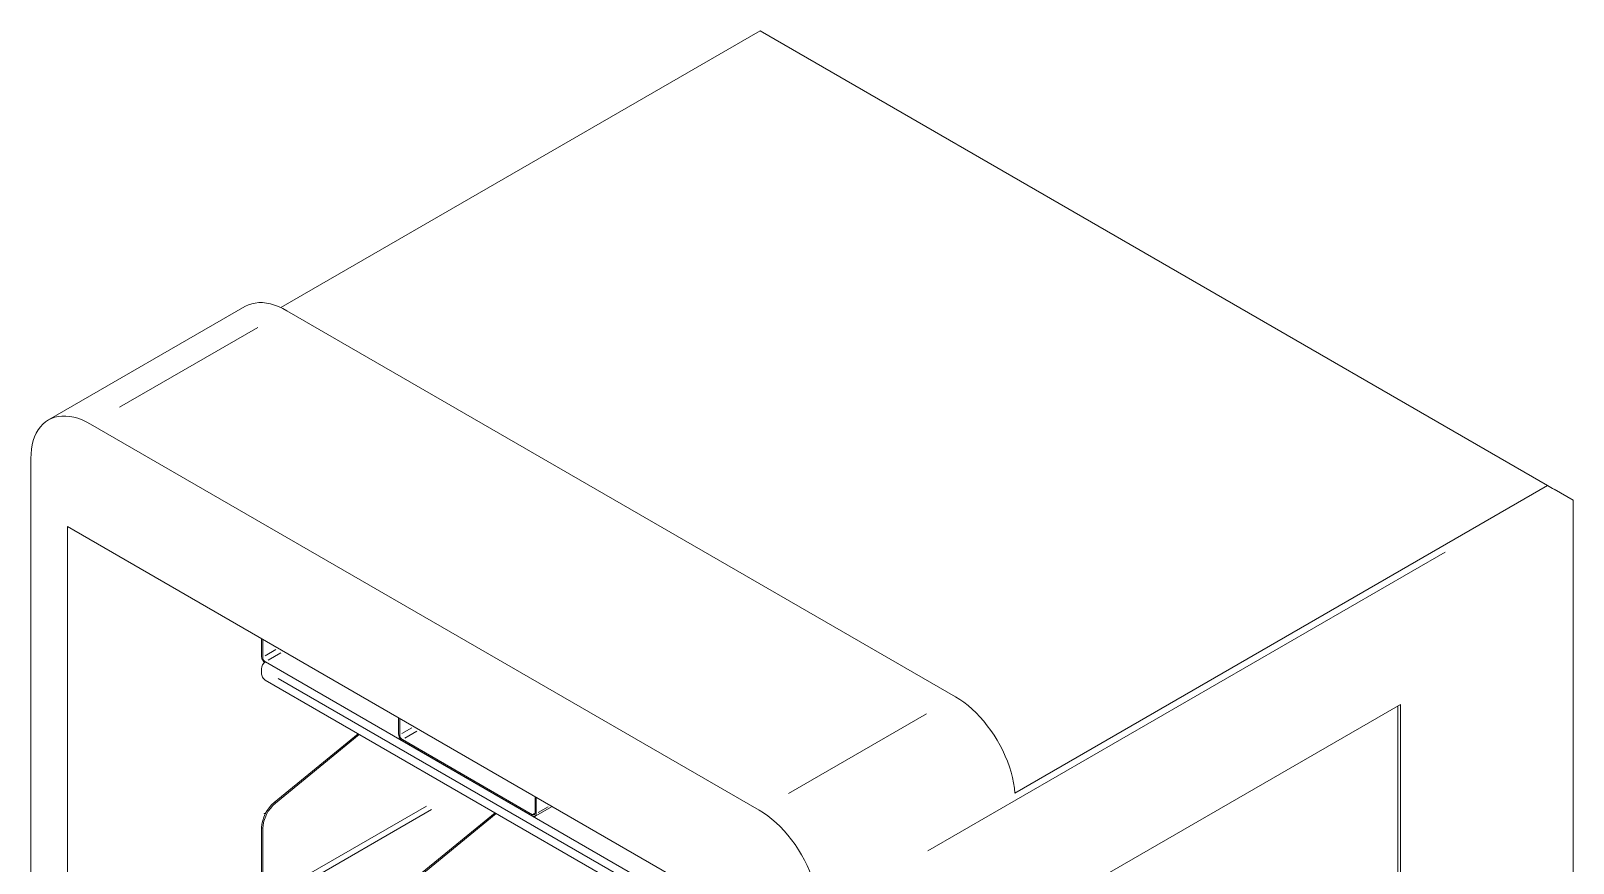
# Model space of a CAD drawing. Header units: millimetres. Extents: x 2057 to 9175, y 1255 to 6854.
# Drawn here: x 7805 to 9175, y 6115 to 6854 of the extents above; entities that cross this region are included whole.
import ezdxf

# ---------------------------------------------------------------- set-up
doc = ezdxf.new("R2010")
doc.units = ezdxf.units.MM

msp = doc.modelspace()

# ---------------------------------------------------------------- linework, layer by layer
at = {"color": 7, "linetype": 'Continuous', "lineweight": 15}
for p, q in [((8453.1, 6854.3), (8027.4, 6608.5)), ((8453.1, 6854.3), (9152.6, 6450.5)), ((7995.3, 6609.4), (7820.9, 6508.8)), ((8626.8, 6262.8), (8032.8, 6605.7)), ((8452.4, 6162.2), (7858.4, 6505)), ((7805.4, 6474.4), (7805.4, 5442.3)), ((8679.5, 6177.4), (9152.6, 6450.5)), ((9175.3, 6437.4), (9158.3, 6447.2)), ((9175.3, 5424.9), (9175.3, 6437.4)), ((7837.9, 5456.2), (7837.9, 6414)), ((7837.9, 6414), (8472.9, 6047.4)), ((8010.3, 6298.7), (8010.3, 6314.5)), ((8011.3, 6313.9), (8011.3, 6298.1)), ((8013.7, 6293.9), (8472.9, 6028.9)), ((8472.9, 6028.9), (8013.7, 6293.9)), ((8010.2, 6283.7), (8010.2, 6287.8)), ((8013.6, 6277.7), (8472.9, 6012.5)), ((9021.8, 6256.2), (8692.4, 6066)), ((9019.5, 5516.3), (9019.5, 6254.9)), ((9021.8, 5514.9), (9021.8, 6256.2)), ((8132, 6244.2), (8132, 6229.7)), ((8133, 6229.1), (8133, 6243.6)), ((8021.6, 6169.1), (8096, 6230.1)), ((8097, 6229.5), (8022.6, 6168.5)), ((8250.8, 6158.2), (8135.4, 6224.9)), ((8135.4, 6223.7), (8250.8, 6157)), ((8253.2, 6159.7), (8253.2, 6174.2)), ((8253.2, 6156.8), (8268.3, 6165.5)), ((8254.2, 6173.7), (8254.2, 6159.1)), ((8143.3, 6098.9), (8217.7, 6159.8)), ((8218.7, 6159.2), (8144.3, 6098.3)), ((8010.3, 6082.3), (8010.3, 6146.6)), ((8011.3, 6146.1), (8011.3, 6081.8))]:
    msp.add_line(p, q, dxfattribs=at)
at = {"color": 8, "linetype": 'Continuous', "lineweight": 15}
for p, q in [((8007, 6590.8), (7884.2, 6520)), ((9061.6, 6391.4), (8602, 6126.1)), ((8013.4, 6299.3), (8022.9, 6304.8)), ((8016.1, 6295.3), (8027.4, 6301.8)), ((8458.2, 6029.2), (8024.9, 6279.3)), ((8478.2, 6177.1), (8601, 6247.9)), ((8143.7, 6235.3), (8134.9, 6230.2)), ((8148.2, 6232.3), (8137.6, 6226.2)), ((8021.6, 6169.1), (8022.6, 6168.6)), ((8036.6, 6096.4), (8156.8, 6165.8)), ((8256.1, 6160.2), (8264.9, 6165.3)), ((8039.4, 6092.3), (8161.3, 6162.8)), ((8252.8, 6159.4), (8251.2, 6158.4)), ((8011.3, 6146.1), (8010.4, 6146.6))]:
    msp.add_line(p, q, dxfattribs=at)
at = {"color": 7, "linetype": 'Continuous', "lineweight": 15, "flags": 128}
for points in [[(7995.3, 6609.4), (7995.9, 6609.8), (7998.7, 6611.1), (8001.6, 6612), (8004.7, 6612.6), (8007.9, 6612.9), (8011.2, 6612.9), (8014.6, 6612.5), (8018.2, 6611.8), (8021.8, 6610.8), (8025.4, 6609.4), (8029.1, 6607.7), (8032.8, 6605.7)], [(7858.4, 6505), (7854.6, 6507.1), (7850.8, 6508.8), (7847.1, 6510.2), (7843.4, 6511.2), (7839.9, 6511.9), (7836.4, 6512.2), (7833, 6512.2), (7829.7, 6511.9), (7826.6, 6511.2), (7823.7, 6510.1), (7820.9, 6508.8), (7818.3, 6507), (7815.9, 6505), (7813.8, 6502.7), (7811.8, 6500), (7810.1, 6497.1), (7808.7, 6493.9), (7807.5, 6490.4), (7806.6, 6486.7), (7805.9, 6482.8), (7805.5, 6478.7), (7805.4, 6474.4)], [(8626.8, 6262.8), (8630.5, 6260.6), (8634.2, 6258), (8637.8, 6255.1), (8641.4, 6252), (8645, 6248.6), (8648.4, 6245.1), (8651.7, 6241.2), (8654.9, 6237.2), (8658, 6233.1), (8660.9, 6228.7), (8663.7, 6224.3), (8666.3, 6219.7), (8668.6, 6215.1), (8670.8, 6210.3), (8672.8, 6205.6), (8674.5, 6200.8), (8676, 6196), (8677.3, 6191.2), (8678.3, 6186.5), (8679, 6181.9), (8679.5, 6177.4)], [(8505.4, 6070.3), (8505.3, 6074.7), (8504.8, 6079.3), (8504.2, 6084), (8503.2, 6088.8), (8502, 6093.6), (8500.6, 6098.5), (8498.9, 6103.4), (8497, 6108.3), (8494.8, 6113.1), (8492.4, 6117.9), (8489.9, 6122.6), (8487.1, 6127.1), (8484.1, 6131.6), (8481, 6135.9), (8477.8, 6140), (8474.4, 6143.9), (8470.9, 6147.6), (8467.3, 6151), (8463.6, 6154.2), (8459.9, 6157.2), (8456.1, 6159.8), (8452.4, 6162.2)]]:
    msp.add_lwpolyline(points, dxfattribs=at)
at = {"color": 7, "linetype": 'Continuous', "lineweight": 15}
for centre, radius, start, end in [((8017.8, 6287.4), 7.68, 122.6055, 177.3945), ((8041.4, 6145.1), 31.1, 129.6172, 177.2129), ((8042.5, 6144.5), 31.1, 129.6172, 177.2129)]:
    msp.add_arc(centre, radius, start, end, dxfattribs=at)
msp.add_ellipse((9105.2, 6477.8), major_axis=(75, -43.3), ratio=0.00007, start_param=0.785421, end_param=0.887185, dxfattribs=at)
for points, knots in [([(8012.9, 6293.3), (8012.8, 6293.4), (8012.4, 6293.7), (8011.6, 6294.7), (8010.9, 6296.1), (8010.4, 6297.5), (8010.3, 6298.4), (8010.3, 6298.7)], [0, 0, 0, 0, 0.065787, 0.303099, 0.545138, 0.797457, 1, 1, 1, 1]), ([(8013.7, 6293.9), (8013.4, 6294.1), (8013.1, 6294.3), (8012.5, 6294.9), (8012.3, 6295.3), (8011.8, 6296.1), (8011.6, 6296.6), (8011.4, 6297.4), (8011.3, 6297.8), (8011.3, 6298.1)], [0, 0, 0, 0, 0.25, 0.25, 0.5, 0.5, 0.75, 0.75, 1, 1, 1, 1]), ([(8010.2, 6283.7), (8010.2, 6283.2), (8010.3, 6282.6), (8010.6, 6281.4), (8010.8, 6280.8), (8011.5, 6279.7), (8011.8, 6279.2), (8012.7, 6278.3), (8013.1, 6277.9), (8013.6, 6277.7)], [0, 0, 0, 0, 0.25, 0.25, 0.5, 0.5, 0.75, 0.75, 1, 1, 1, 1]), ([(8132, 6229.7), (8132, 6229.2), (8132.1, 6228.7), (8132.3, 6227.8), (8132.4, 6227.5), (8132.7, 6226.8), (8132.8, 6226.5), (8133.2, 6225.9), (8133.4, 6225.7), (8133.7, 6225.1), (8133.9, 6224.9), (8134.6, 6224.2), (8135, 6223.9), (8135.4, 6223.7)], [0, 0, 0, 0, 0.25, 0.25, 0.375, 0.375, 0.5, 0.5, 0.625, 0.625, 0.75, 0.75, 1, 1, 1, 1]), ([(8135.4, 6224.9), (8135.1, 6225), (8134.8, 6225.3), (8134.2, 6225.9), (8134, 6226.3), (8133.5, 6227.1), (8133.3, 6227.5), (8133.1, 6228.4), (8133, 6228.8), (8133, 6229.1)], [0, 0, 0, 0, 0.25, 0.25, 0.5, 0.5, 0.75, 0.75, 1, 1, 1, 1]), ([(8013.8, 6159.2), (8013.8, 6159.3), (8013.4, 6159.4), (8012.9, 6159.4), (8012.7, 6159.2), (8012.6, 6159.1)], [0, 0, 0, 0, 0.097393, 0.856977, 1, 1, 1, 1]), ([(8250.8, 6158.2), (8251.1, 6158.1), (8251.4, 6158), (8252, 6157.9), (8252.3, 6158), (8252.8, 6158.3), (8252.9, 6158.5), (8253.2, 6159.1), (8253.2, 6159.4), (8253.2, 6159.7)], [0, 0, 0, 0, 0.25, 0.25, 0.5, 0.5, 0.75, 0.75, 1, 1, 1, 1]), ([(8250.8, 6157), (8251.2, 6156.8), (8251.7, 6156.6), (8252.3, 6156.6), (8252.5, 6156.6), (8252.9, 6156.7), (8253.1, 6156.7), (8253.4, 6156.9), (8253.5, 6157.1), (8253.8, 6157.4), (8253.9, 6157.6), (8254.2, 6158.2), (8254.2, 6158.7), (8254.2, 6159.1)], [0, 0, 0, 0, 0.25, 0.25, 0.375, 0.375, 0.5, 0.5, 0.625, 0.625, 0.75, 0.75, 1, 1, 1, 1])]:
    msp.add_open_spline(points, degree=3, knots=knots, dxfattribs=at)

doc.saveas('drawing.dxf')
